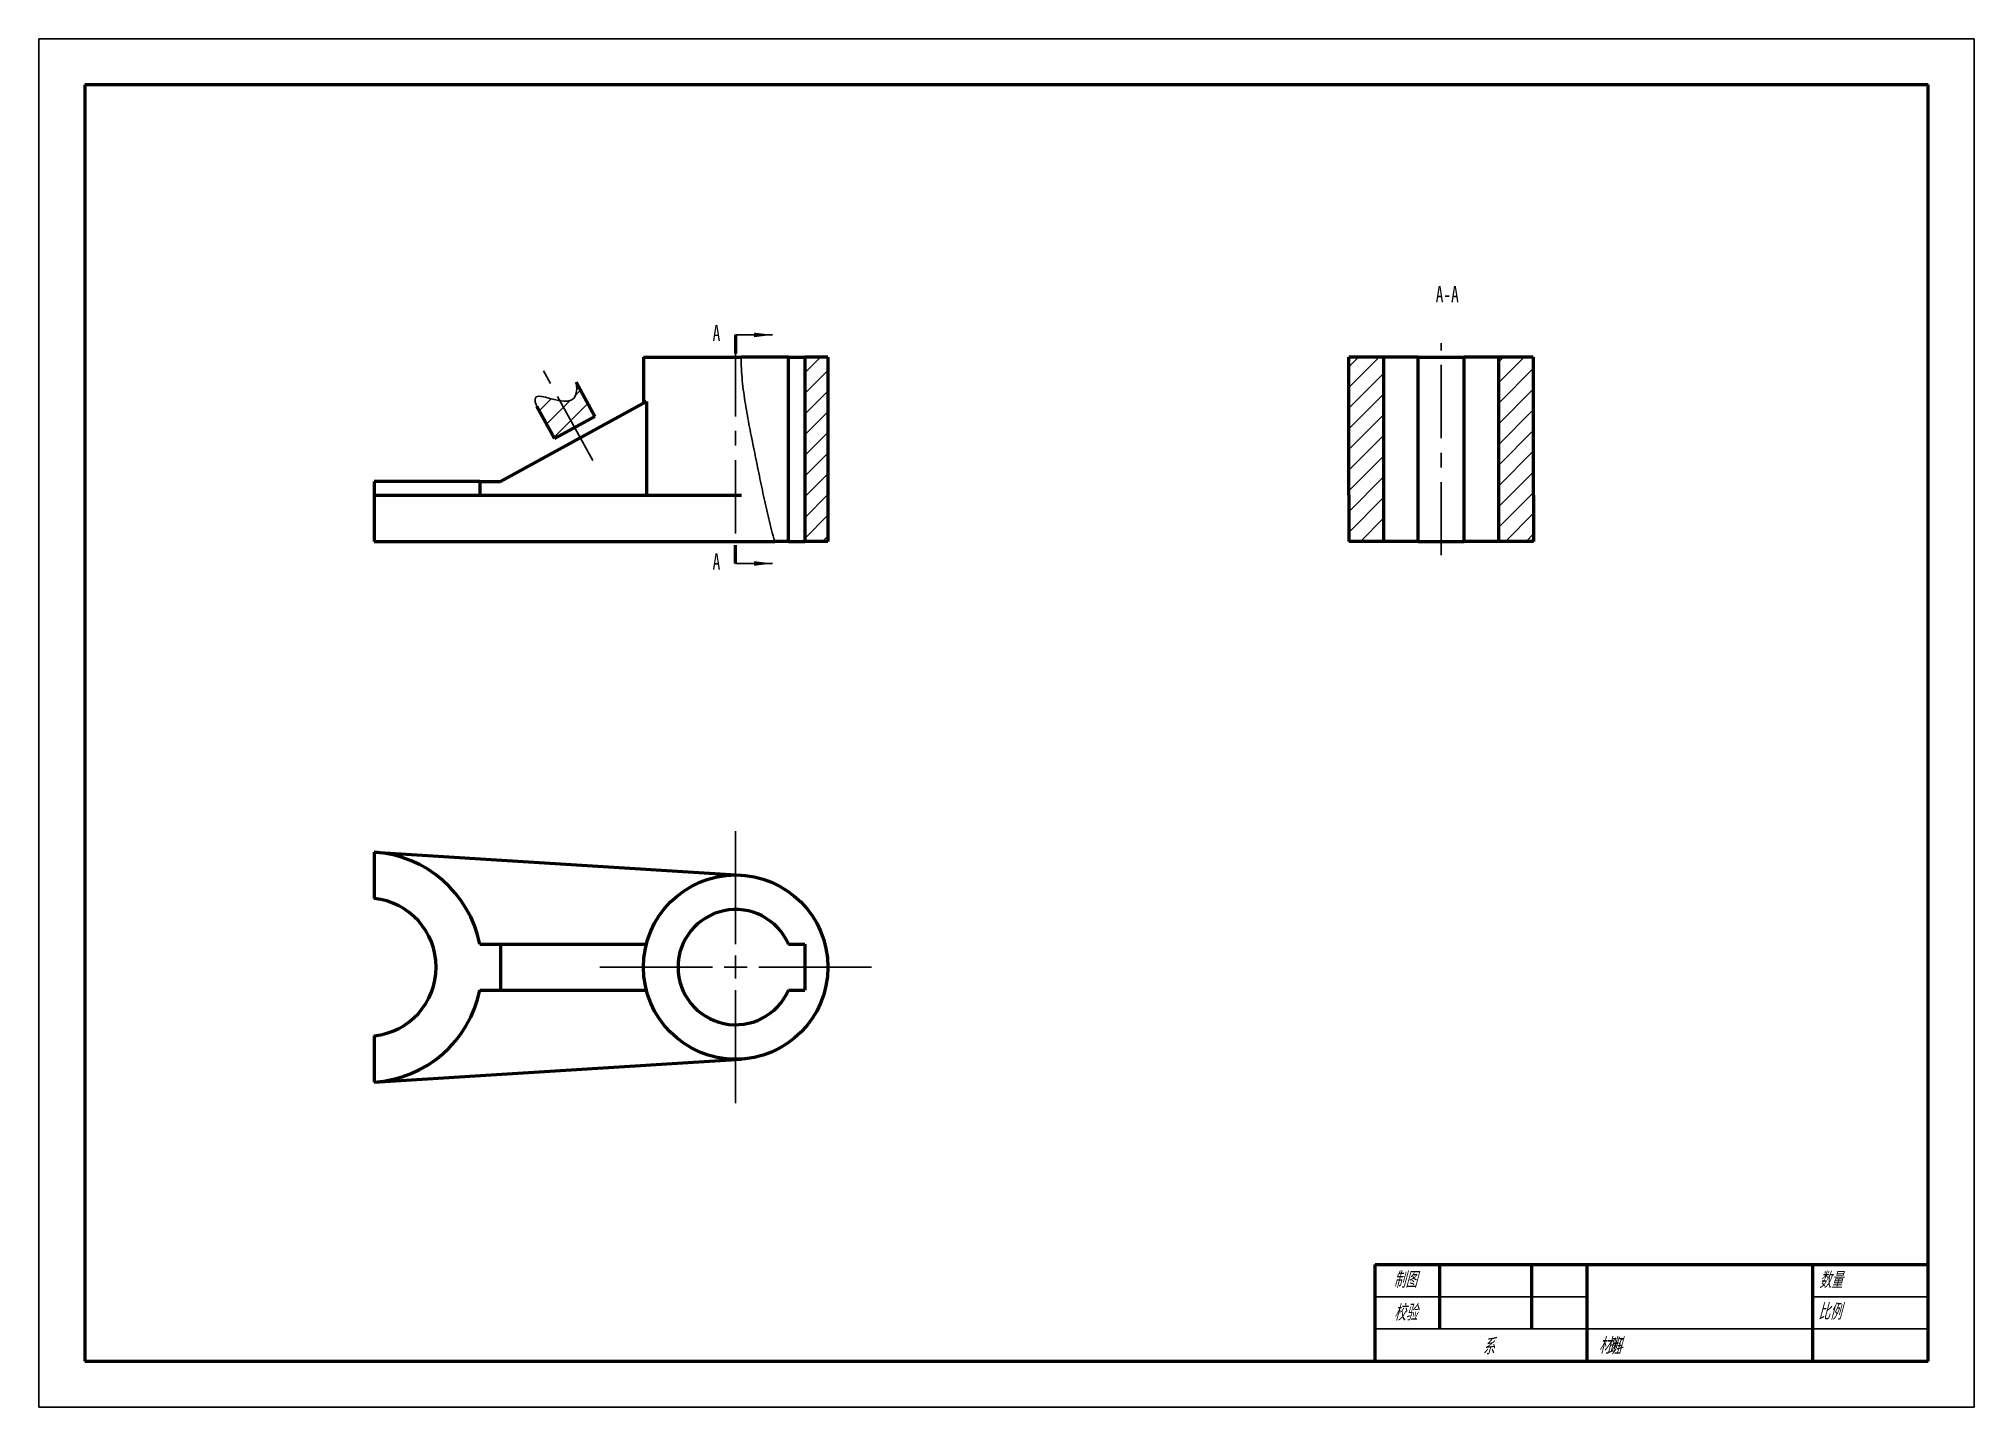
# Model space of a CAD drawing. Header units: millimetres. Extents: x 0 to 420, y 0 to 297.
import ezdxf
from ezdxf.enums import TextEntityAlignment as Align

# ---------------------------------------------------------------- set-up
doc = ezdxf.new("R2010")
doc.units = ezdxf.units.MM
doc.header["$LTSCALE"] = 0.5
doc.linetypes.add('CENTER', pattern=[50.8, 31.75, -6.35, 6.35, -6.35])
doc.layers.add('10', color=7, linetype='Continuous')
for name, color, linetype, lineweight in [('剖面线', 150, 'Continuous', 25), ('尺寸标注', 7, 'Continuous', 25), ('文字标注', 7, 'Continuous', 25), ('点画线', 1, 'CENTER', 25), ('粗实线', 7, 'Continuous', 50), ('细实线', 150, 'Continuous', 25)]:
    doc.layers.add(name, color=color, linetype=linetype, lineweight=lineweight)
doc.styles.add('SLDTEXTSTYLE4', font='TXT', dxfattribs={"width": 0.7})
doc.styles.add('国标汉字3.5', font='gbeitc.shx', dxfattribs={"height": 3.5, "bigfont": 'gbcbig.shx'})
pattern_1 = [(45, (-7.478, -16.5695), (-2.245064, 2.245064), [])]

# ---------------------------------------------------------------- blocks, each defined once
blk = doc.blocks.new('SW_CENTERMARKSYMBOL_0')
at = {"layer": '10', "color": 0}
for p, q in [((0, 5), (0, 29.5)), ((-5, 0), (-29.5, 0)), ((0, 0), (-2.5, 0)), ((0, 0), (0, 2.5)), ((0, 0), (0, -2.5)), ((0, 0), (2.5, 0)), ((5, 0), (29.5, 0)), ((0, -5), (0, -29.5))]:
    blk.add_line(p, q, dxfattribs=at)

msp = doc.modelspace()

# ---------------------------------------------------------------- hatches: boundary and pattern name
at = {"layer": '剖面线'}
h = msp.add_hatch(dxfattribs=at)
h.set_pattern_fill('ANSI31', color=256, style=0)
h.set_pattern_definition(pattern_1)
h.paths.add_polyline_path([(171.23, 227.92), (166.23, 227.92), (166.23, 187.92), (171.23, 187.92)], flags=0)
h = msp.add_hatch(dxfattribs=at)
h.set_pattern_fill('ANSI31', color=256, style=0)
h.set_pattern_definition(pattern_1)
h.paths.add_polyline_path([(284.31, 227.92), (284.31, 197.92), (284.27, 197.92), (284.27, 187.92), (291.81, 187.92), (291.81, 227.92)], flags=0)
h = msp.add_hatch(dxfattribs=at)
h.set_pattern_fill('ANSI31', color=256, style=0)
h.set_pattern_definition(pattern_1)
h.paths.add_polyline_path([(324.35, 187.92), (324.35, 197.92), (324.31, 197.92), (324.31, 227.92), (316.81, 227.92), (316.81, 187.92)], flags=0)
h = msp.add_hatch(dxfattribs=at)
h.set_pattern_fill('ANSI31', color=256, style=0)
h.set_pattern_definition(pattern_1)
edge = h.paths.add_edge_path(flags=0)
edge.add_line((111.93, 210.22), (108.11, 217.18))
edge.add_spline(control_points=[(108.11, 217.18), (105.21, 223.67), (118.21, 212.96), (116.61, 222.48)], knot_values=[0, 0, 0, 0, 1, 1, 1, 1], weights=[1, 1, 1, 1], degree=3, periodic=0)
edge.add_line((116.61, 222.48), (120.69, 215.03))
edge.add_line((120.69, 215.03), (111.93, 210.22))

# ---------------------------------------------------------------- linework, layer by layer
at = {"layer": '点画线'}
for p, q in [((151.23, 230.92), (151.23, 184.92)), ((304.31, 184.92), (304.31, 230.92)), ((120.24, 205.47), (108.89, 226.15))]:
    msp.add_line(p, q, dxfattribs=at)
at = {"layer": '粗实线'}
for p, q in [((410, 287), (10, 287)), ((10, 287), (10, 10)), ((410, 10), (410, 287)), ((151.23, 232.72), (151.23, 228.72)), ((131.23, 227.92), (131.23, 217.92)), ((131.23, 227.92), (152.45, 227.92)), ((162.68, 227.92), (152.45, 227.92)), ((162.68, 187.92), (162.68, 227.92)), ((162.68, 227.92), (166.23, 227.92)), ((166.23, 227.92), (166.23, 187.92)), ((171.23, 227.92), (166.23, 227.92)), ((171.23, 227.92), (171.23, 187.92)), ((291.81, 227.92), (284.31, 227.92)), ((284.31, 197.92), (284.31, 227.92)), ((291.81, 227.92), (291.81, 187.92)), ((299.31, 227.92), (291.81, 227.92)), ((299.31, 187.92), (299.31, 227.92)), ((299.31, 227.92), (309.31, 227.92)), ((309.31, 187.92), (309.31, 227.92)), ((316.81, 227.92), (309.31, 227.92)), ((316.81, 187.92), (316.81, 227.92)), ((324.31, 227.92), (316.81, 227.92)), ((324.31, 227.92), (324.31, 197.92)), ((120.69, 215.03), (116.61, 222.48)), ((100.23, 200.92), (131.86, 218.27)), ((111.93, 210.22), (108.11, 217.18)), ((111.93, 210.22), (120.69, 215.03)), ((131.86, 218.27), (131.86, 197.92)), ((72.79, 200.92), (72.79, 197.92)), ((95.72, 200.92), (72.79, 200.92)), ((72.79, 197.92), (152.48, 197.92)), ((72.79, 197.92), (72.79, 187.92)), ((95.72, 200.92), (95.72, 197.92)), ((95.72, 200.92), (100.23, 200.92)), ((284.27, 197.92), (284.27, 187.92)), ((284.31, 197.92), (284.27, 197.92)), ((324.35, 197.92), (324.31, 197.92)), ((324.35, 197.92), (324.35, 187.92)), ((72.79, 187.92), (152.48, 187.92)), ((151.23, 183.12), (151.23, 187.12)), ((152.48, 187.92), (159.7, 187.92)), ((162.68, 187.92), (159.7, 187.92)), ((162.68, 187.92), (166.23, 187.92)), ((171.23, 187.92), (166.23, 187.92)), ((291.81, 187.92), (284.27, 187.92)), ((299.31, 187.92), (291.81, 187.92)), ((299.31, 187.92), (309.31, 187.92)), ((316.81, 187.92), (309.31, 187.92)), ((324.35, 187.92), (316.81, 187.92)), ((72.79, 120.47), (72.79, 110.44)), ((72.79, 120.47), (152.48, 115.48)), ((95.72, 100.52), (100.23, 100.52)), ((100.23, 100.52), (100.23, 90.52)), ((100.23, 100.52), (131.86, 100.52)), ((162.68, 100.52), (166.23, 100.52)), ((166.23, 100.52), (166.23, 90.52)), ((95.72, 90.52), (100.23, 90.52)), ((100.23, 90.52), (131.86, 90.52)), ((162.68, 90.52), (166.23, 90.52)), ((72.79, 80.6), (72.79, 70.57)), ((72.79, 70.57), (152.48, 75.56)), ((290, 10), (290, 31)), ((290, 31), (410, 31)), ((304, 17), (304, 31)), ((324, 17), (324, 31)), ((336, 10), (336, 31)), ((385, 10), (385, 31)), ((10, 10), (410, 10))]:
    msp.add_line(p, q, dxfattribs=at)
msp.add_circle((151.23, 95.52), 20, dxfattribs=at)
for centre, radius, start, end in [((71.23, 95.52), 25, 11.537, 86.4167), ((71.23, 95.52), 15, 275.9792, 84.0208), ((151.23, 95.52), 12.5, 23.5782, 336.4218), ((71.23, 95.52), 25, 273.5833, 348.463)]:
    msp.add_arc(centre, radius, start, end, dxfattribs=at)
for points in [[(159.23, 232.72), (155.23, 233.22), (155.23, 232.22)], [(159.23, 183.12), (155.23, 183.62), (155.23, 182.62)]]:
    msp.add_solid(points, dxfattribs=at)
at = {"layer": '细实线'}
for p, q in [((420, 297), (0, 297)), ((0, 297), (0, 0)), ((420, 0), (420, 297)), ((290, 24), (336, 24)), ((385, 24), (410, 24)), ((290, 17), (410, 17)), ((0, 0), (420, 0))]:
    msp.add_line(p, q, dxfattribs=at)
at = {"layer": '细实线', "color": 18, "true_color": 0x000000}
for p, q in [((151.23, 232.72), (159.23, 232.72)), ((151.23, 183.12), (159.23, 183.12))]:
    msp.add_line(p, q, dxfattribs=at)
at = {"layer": '细实线'}
msp.add_open_spline([(159.7, 187.92), (159.23, 189.55), (158.8, 191.19), (158.01, 194.48), (157.64, 196.13), (156.93, 199.45), (156.59, 201.1), (155.91, 204.42), (155.57, 206.08), (154.89, 209.4), (154.56, 211.07), (153.92, 214.39), (153.61, 216.06), (153.07, 219.41), (152.84, 221.09), (152.59, 223.64), (152.52, 224.49), (152.44, 226.2), (152.43, 227.06), (152.45, 227.92)], degree=3, knots=[0, 0, 0, 0, 0.125, 0.125, 0.25, 0.25, 0.375, 0.375, 0.5, 0.5, 0.625, 0.625, 0.75, 0.75, 0.875, 0.875, 0.9375, 0.9375, 1, 1, 1, 1], dxfattribs=at)
msp.add_open_spline([(108.11, 217.18), (105.21, 223.67), (118.21, 212.96), (116.61, 222.48)], degree=3, dxfattribs=at)

# ---------------------------------------------------------------- block references
at = {"layer": '点画线'}
msp.add_blockref('SW_CENTERMARKSYMBOL_0', (151.23, 95.52), dxfattribs=at)

# ---------------------------------------------------------------- texts
at = {"layer": '尺寸标注', "char_height": 3.5, "style": 'SLDTEXTSTYLE4'}
for s, insert, attachment_point in [('A-A', (305.64, 243.3), 2), ('A', (146.23, 234.89), 1), ('A', (146.23, 185.29), 1)]:
    msp.add_mtext(s, dxfattribs=dict(at, insert=insert, attachment_point=attachment_point))
at = {"layer": '文字标注', "style": '国标汉字3.5'}
msp.add_text('制图', height=3.5, dxfattribs=at).set_placement((296.52, 25.93), align=Align.CENTER)
for s, p in [('数量', (386.34, 25.85)), ('比例', (386.1, 19)), ('系             班', (313.35, 11.46)), ('材料', (338.51, 11.61))]:
    msp.add_text(s, height=3.5, dxfattribs=at).set_placement(p)
msp.add_text('校验', height=3.5, dxfattribs=at).set_placement((296.59, 20.74), align=Align.MIDDLE)

doc.saveas('drawing.dxf')
